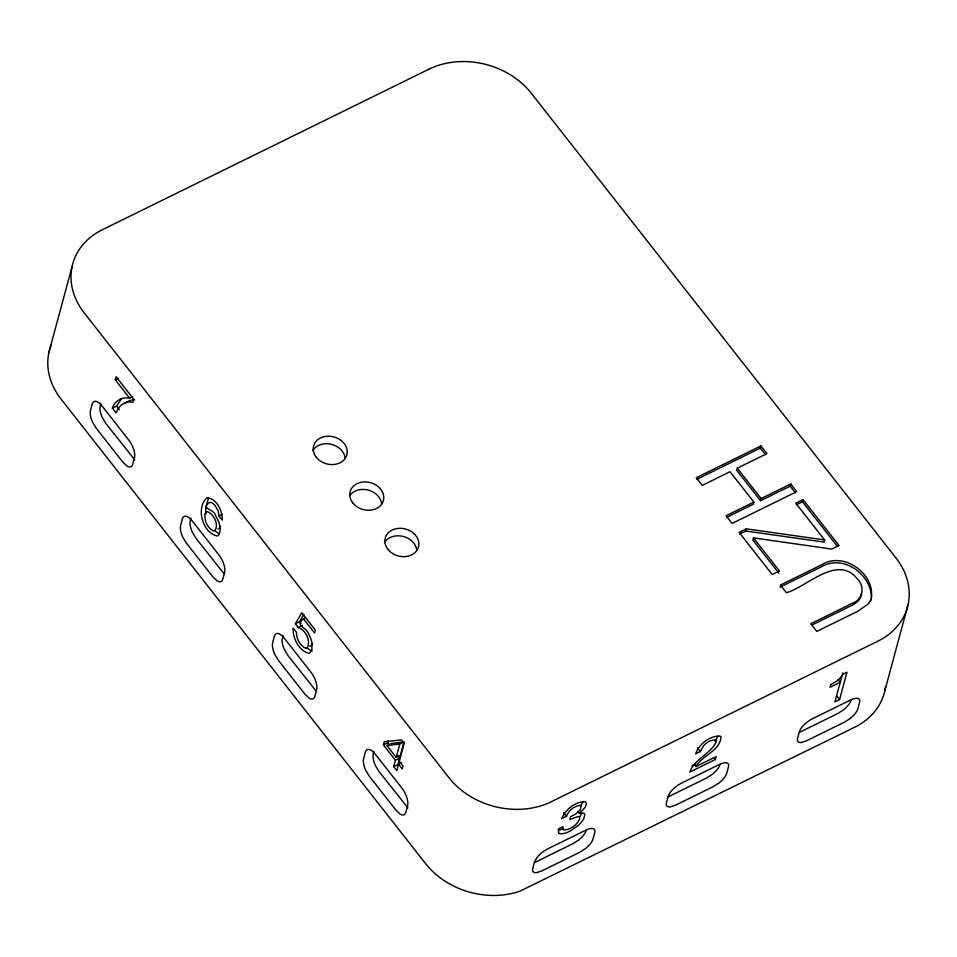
<?xml version="1.0" encoding="UTF-8"?>
<svg xmlns="http://www.w3.org/2000/svg" width="957" height="957" viewBox="0 0 957 957"><rect width="100%" height="100%" fill="white"/><g stroke="black" fill="none" stroke-linecap="round" stroke-linejoin="round"><path stroke-width="1.44" d="M861.563 592.826C861.755 598.867 856.443 603.161 851.503 605.59L811.524 625.244M373.29 753.817L373.912 751.401M190.945 518.072L190.287 520.596A13.721 5.874 64 0 0 192.369 532.271L195.958 538.265L224.141 573.865M532.69 868.657L534.437 862.113L536.997 857.532A13.721 5.455 -38.1 0 1 547.667 848.907L585.768 830.186A13.721 5.455 -38.1 0 1 594.775 832.494L593.017 839.002A13.721 5.467 -38.1 0 1 585.636 848.452L579.81 852.232L541.71 870.966L536.434 872.652A13.721 5.467 -38.1 0 1 532.702 868.657M48.903 352.463L72.134 266.369M100.772 403.375L99.899 408.113A13.721 5.909 63.9 0 0 102.232 417.443L105.844 423.437L134.793 459.85M129.614 398.124L115.247 379.809L116.072 376.723L133.813 399.32L133.047 402.131L127.831 402.024A77.96 33.591 63.8 0 0 118.895 407.61L116.036 412.838L112.364 408.161C114.529 400.899 122.257 396.593 129.614 398.124L132.772 396.569M282.997 635.328L282.052 640.245A13.721 5.909 63.9 0 0 284.396 649.576L288.009 655.569L316.193 691.157M398.507 764.188L396.784 770.6L393.686 766.653L395.42 760.241L383.398 744.929L384.259 741.771L401.545 739.869L404.165 743.218L399.296 761.293L403.005 766.019L402.215 768.914L398.507 764.188L401.665 762.633M383.398 744.929L387.609 742.871L388.183 740.754M396.198 757.346L400.409 755.276L403.95 741.783L391.21 743.565L386.999 745.635L396.198 757.346L399.811 743.948L402.909 742.321M397.909 755.994L399.631 758.183L397.897 764.583L393.686 766.653M737.297 468.176L736.711 470.342L760.528 500.702L790.159 486.144L790.745 483.979L796.762 491.647L732.081 523.443L726.064 515.763L753.877 502.102L730.047 471.741L702.235 485.414L696.217 477.734L760.899 445.938L766.916 453.618L737.297 468.176L761.114 498.537L760.528 500.702M696.947 479.254L760.313 448.115L760.899 445.938M745.778 531.015L746.364 528.838L824.611 539.939L824.037 542.105L745.778 531.015L739.737 533.982M753.877 502.102L753.291 504.267L726.806 517.282M824.611 539.939L795.781 503.203L803.031 499.638L839.026 545.502L831.777 549.067L753.458 537.882L752.872 540.047L778.854 573.159M696.05 766.497C702.199 755.3 720.322 750.802 720.968 736.902L720.19 736.112C709.879 735.562 698.945 744.067 695.679 753.853L700.368 751.544L703.335 746.077A8.434 3.349 -38.1 0 1 709.831 741.005L714.795 739.737L716.003 740.503L716.063 742.225C710.082 754.319 694.447 758.901 689.794 772.084L715.369 759.511L716.159 756.616L696.05 766.497L694.579 764.619M796.403 504.782L802.444 501.803L803.031 499.638M842.866 672.819L834.887 701.924L839.588 699.627L846.969 672.245L843.38 674.003L838.26 680.104L830.724 684.686L830.018 687.305L840.186 682.317L837.973 679.506M851.072 700.237L850.151 702.438A13.721 5.467 -38.1 0 1 843.703 709.687L837.865 713.467L799.765 732.201M884.866 690.631L908.097 604.537M870.559 601.02C877.976 575.875 844.445 550.335 821.74 564.738L780.422 585.05L786.451 592.718C806.871 586.988 837.339 554.019 857.209 578.746C865.427 586.438 862.724 599.895 852.089 603.412L810.782 623.725L816.799 631.393L858.106 611.092L868.071 604.023L870.822 599.955M718.073 736.077L715.011 741.436M581.653 812.852L580.863 814.909A13.362 5.311 -38.1 0 1 579.607 816.991M208.542 498.095L205.707 507.844L205.899 513.789M579.344 813.354L585.361 807.182L586.474 803.593L585.457 801.679C575.48 801.464 565.443 809.359 561.783 818.57L566.484 816.261C568.53 810.519 574.164 806.129 580.169 805.327L581.282 805.973L580.133 809.885L575.516 814.108L570.563 816.764L569.81 819.539L578.207 816.465L579.535 817.266L579.583 819.192C576.82 825.006 570.456 829.731 563.972 830.006L562.895 828.858L562.931 826.74L558.242 829.049L558.78 833.403C566.209 835.234 573.303 828.977 578.949 824.767A13.362 5.311 -38.1 0 0 583.806 818.654L584.787 814.503L584.009 813.163L579.344 813.354L577.861 811.512M586.27 830.401L585.337 832.59A13.721 5.467 -38.1 0 1 578.889 839.851L573.052 843.631L534.963 862.365M719.975 764.679L719.042 766.868A13.721 5.467 -38.1 0 1 712.594 774.129L706.756 777.909L668.668 796.631M583.28 801.499L580.851 805.543M112.364 408.161L116.575 406.091L121.455 398.854M220.565 526.41L219.572 528.24L217.981 528.826M312.676 643.427L311.444 645.676L309.637 646.107M303.465 618.832C294.074 626.608 307.209 626.859 308.836 634.503A13.434 5.79 63.8 0 1 311.898 642.542L311.874 650.198L309.195 653.416C299.074 651.119 292.471 638.152 293.213 628.139L296.503 632.326C296.311 638.558 299.828 645.305 305.439 648.176L307.233 647.745C311.073 640.628 305.678 629.885 298.165 627.493L295.39 623.749L301.766 612.779L315.296 630.017L314.518 632.912L303.465 618.832L305.57 617.791M295.39 623.749L299.589 621.679L303.848 614.37M850.45 718.288L844.612 722.068L806.524 740.802L801.248 742.488M115.247 379.809L118.393 378.254M218.866 515.907L218.232 511.11L215.373 505.954A9.199 3.96 63.8 0 0 210.289 502.401L209.045 502.736C200.48 509.483 214.392 508.813 215.612 515.715C218.986 521.35 222.251 529.089 218.459 535.274L217.43 536.04C202.633 533.145 195.395 507.832 207.131 497.628C216.725 498.669 222.766 510.99 222.144 520.082L218.866 515.907L222.108 514.304M298.165 627.493L302.376 625.423M761.114 498.537L790.745 483.979M746.364 528.838L739.115 532.403L772.191 574.547L779.441 570.982L753.458 537.882M395.42 760.241L399.631 758.183M779.835 587.215L821.154 566.915C842.794 553.768 871.36 574.14 871.492 597.718M691.971 765.815L695.811 763.937M563.135 829.025L558.625 830.245M386.999 745.635L399.811 743.948M134.626 399.739L132.042 399.966A77.96 33.591 63.8 0 0 125.032 403.495M311.982 651.37L306.348 647.674M218.902 533.791L214.918 530.908M407.921 807.899L378.972 771.486L375.359 765.492A13.721 5.874 64 0 1 373.314 753.829M760.313 448.115L765.468 454.683M790.159 486.144L795.315 492.723M802.444 501.803L837.519 546.495M836.645 695.871L839.588 699.627M713.898 757.633L715.369 759.511M697.426 747.8L700.368 751.544M563.541 812.505L566.484 816.261M387.609 742.871L389.332 745.048M116.575 406.091L119.326 409.608M299.589 621.679L300.988 623.545M384.439 542.655A17.202 13.936 15.1 0 1 402.813 536.351A17.202 13.936 15.1 0 1 416.785 550.263M51.188 344.927A74.311 60.195 15.1 0 0 61.045 399.057L425.721 863.776A74.311 60.195 15.1 0 0 519.783 891.242L854.649 727.26A74.311 60.195 15.1 0 0 885.548 686.743M350.023 495.224A17.202 13.936 15.1 0 1 368.433 490.14A17.202 13.936 15.1 0 1 381.687 503.861M312.807 450.556A17.202 13.936 15.1 0 1 331.17 444.263A17.202 13.936 15.1 0 1 345.154 458.176M801.236 742.512A13.721 5.467 -38.1 0 1 797.516 738.493L799.262 731.973A13.721 5.455 -38.1 0 1 812.469 718.743L850.57 700.01A13.721 5.455 -38.1 0 1 859.589 702.318L857.819 708.838A13.721 5.491 -38 0 1 850.462 718.3M205.037 514.22C204.14 520.656 207.597 528.312 213.662 530.956L215.241 530.357C218.746 523.79 214.009 514.675 207.693 511.708L206.054 512.27L205.037 514.22M92.279 403.986L90.52 410.505A13.721 5.909 63.9 0 0 92.578 422.193L96.202 428.174L122.843 462.135L127.018 466.047A13.721 5.909 63.9 0 0 132.712 464.277L134.47 457.757A13.721 5.909 63.8 0 0 128.8 440.076L102.148 406.127A13.721 5.909 63.8 0 0 92.279 403.986M182.392 518.814L180.634 525.345A13.721 5.909 63.9 0 0 182.691 537.021L186.316 543.014L212.956 576.963L217.131 580.875A13.721 5.909 64 0 0 222.825 579.093L224.584 572.585A13.721 5.909 63.8 0 0 218.914 554.916L192.261 520.955A13.721 5.909 63.8 0 0 182.392 518.814M274.444 636.118L272.685 642.637A13.721 5.909 63.9 0 0 274.731 654.325L278.367 660.306L305.008 694.268L309.183 698.179A13.721 5.909 64 0 0 314.865 696.385L316.635 689.889A13.721 5.909 63.8 0 0 310.965 672.209L284.313 638.259A13.721 5.909 63.8 0 0 274.444 636.118M365.407 752.035L363.648 758.554A13.721 5.909 63.9 0 0 365.694 770.241L369.318 776.223L395.971 810.184L400.146 814.096A13.721 5.909 64 0 0 405.828 812.302L407.598 805.794A13.721 5.909 63.8 0 0 401.928 788.125L375.276 754.164A13.721 5.909 63.8 0 0 365.407 752.035M668.165 796.415L666.395 802.935A13.721 5.467 -38.1 0 0 670.139 806.93L675.415 805.232L713.515 786.51L719.341 782.73A13.721 5.467 -38.1 0 0 726.722 773.268L728.48 766.76A13.721 5.455 -38.1 0 0 719.473 764.452L681.372 783.185A13.721 5.455 -38.1 0 0 668.165 796.415M428.999 69.167L102.351 229.74A74.311 60.195 15.1 0 0 84.264 312.963L448.953 777.682A74.311 60.195 15.1 0 0 551.232 801.739L877.88 641.166A74.311 60.195 15.1 0 0 895.955 557.943L531.279 93.224A74.311 60.195 15.1 0 0 428.999 69.167M387.932 549.33A17.202 13.936 15.1 0 0 417.276 549.82A17.202 13.936 15.1 0 0 400.397 528.3A17.202 13.936 15.1 0 0 387.932 549.33M352.834 502.939A17.202 13.936 15.1 0 0 382.178 503.418A17.202 13.936 15.1 0 0 365.299 481.909A17.202 13.936 15.1 0 0 352.834 502.939M316.3 457.243A17.202 13.936 15.1 0 0 345.644 457.721A17.202 13.936 15.1 0 0 328.765 436.213A17.202 13.936 15.1 0 0 316.3 457.243"/></g></svg>
